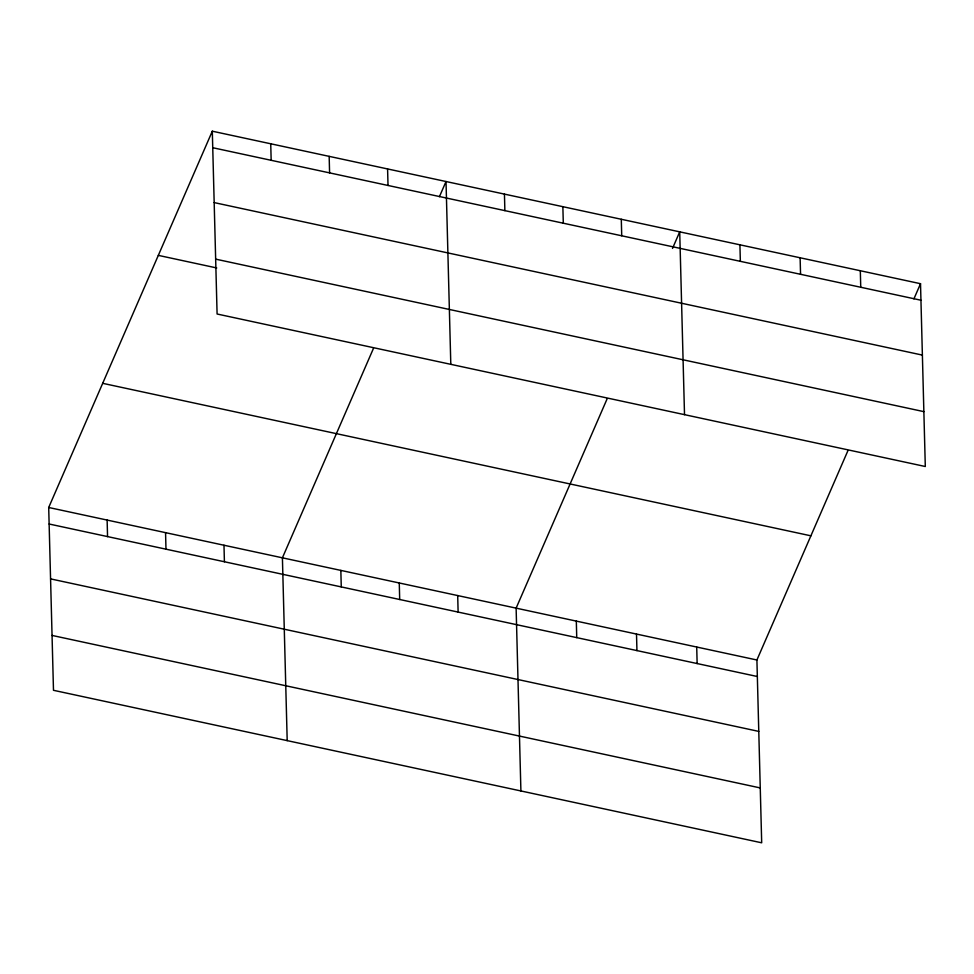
<?xml version="1.0" encoding="UTF-8"?>
<svg xmlns="http://www.w3.org/2000/svg" width="974" height="974" viewBox="0 0 974 974"><rect width="100%" height="100%" fill="white"/><g stroke="black" fill="none" stroke-linecap="round" stroke-linejoin="round"><path stroke-width="1.46" d="M847.977 450.524L756.908 659.995L761.692 842.802L53.485 690.298L48.7 507.491L212.308 131.198L920.515 283.702L925.3 466.509L217.092 314.005L212.308 131.198M373.48 348.351L282.411 557.822L287.196 740.63M439.42 196.699L446.019 181.517L450.804 364.325M607.192 398.67L516.123 608.141L520.907 790.949M672.523 248.407L679.718 231.849L684.515 414.656M913.916 298.884L920.515 283.702M212.734 147.719L920.941 300.223M214.17 202.592L922.378 355.096M215.656 259.133L923.863 411.637M158.312 255.371L216.739 267.96M102.684 383.318L810.904 535.822M48.7 507.491L756.908 659.995M49.138 524.012L757.346 676.516M50.575 578.885L758.783 731.401M52.048 635.425L760.256 787.929M860.31 270.735L860.748 287.269M800.117 257.781L800.555 274.303M739.923 244.815L740.35 261.336M696.714 647.04L697.141 663.562M636.509 634.074L636.947 650.595M621.29 219.272L621.729 235.793M576.316 621.108L576.742 637.629M562.862 206.683L563.301 223.216M504.447 194.106L504.873 210.627M457.695 595.564L458.121 612.086M399.267 582.976L399.693 599.509M387.591 168.94L388.017 185.462M340.839 570.399L341.265 586.92M329.163 156.364L329.589 172.885M270.735 143.775L271.162 160.296M223.983 545.233L224.41 561.755M165.556 532.656L165.982 549.178M107.128 520.067L107.554 536.601"/></g></svg>
